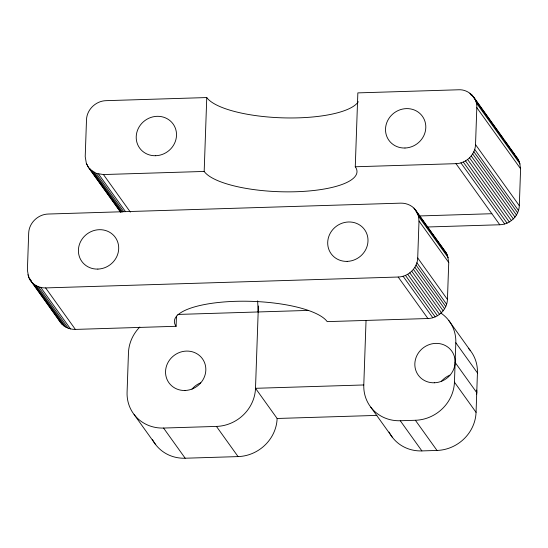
<?xml version="1.0" encoding="UTF-8"?>
<svg xmlns="http://www.w3.org/2000/svg" width="548" height="548" viewBox="0 0 548 548"><rect width="100%" height="100%" fill="white"/><g stroke="black" fill="none" stroke-linecap="round" stroke-linejoin="round"><path stroke-width="0.82" d="M176.1 326.293A77.309 22.605 2 0 1 235.428 301.332A77.309 22.605 2 0 1 327.183 321.628L427.913 318.518C438.037 318.278 447.127 309.668 447.442 299.461L448.737 262.519L447.545 255.491L446.524 253.361L415.494 209.905C412.055 205.377 406.383 203.034 400.766 203.144L48.224 214.035C38.1 214.268 29.01 222.885 28.688 233.092L27.4 270.034L28.592 277.055L29.606 279.192L60.643 322.642C64.082 327.17 69.754 329.512 75.371 329.41L176.1 326.293L176.456 316.107M355.268 166.77L357.851 92.886L458.573 89.776C468.382 89.139 477.452 97.743 476.815 107.661L475.527 144.603C475.205 154.81 466.115 163.427 455.998 163.66L355.268 166.77A77.309 22.605 2 0 1 295.941 191.738A77.309 22.605 2 0 1 204.178 171.442L206.76 97.558L106.031 100.668C95.914 100.901 86.824 109.518 86.502 119.724L85.214 156.666L86.406 163.688L88.721 167.791L120.635 211.912M258.382 305.996L255.505 388.306L277.13 418.48L376.887 415.398M468.389 348.275A38.655 36.058 -35.6 0 1 477.438 372.928L476.061 412.336A38.655 36.058 -35.6 0 1 437.003 450.442L421.892 450.915L400.273 420.741A38.655 36.058 -35.6 0 1 363.79 384.963L366.043 320.491M29.606 279.192C32.764 284.864 39.223 288.111 45.642 287.919L398.184 277.028C408.301 276.795 417.398 268.178 417.713 257.971L419.001 221.029L418.528 216.268L415.494 209.905M476.061 412.336L454.443 382.161L455.82 342.76A38.655 36.058 -35.6 0 0 440.77 312.99M427.125 227.002L499.776 224.762C509.9 224.522 518.99 215.912 519.312 205.706L520.6 168.763L519.408 161.735L515.524 155.872M90.29 169.558L96.277 173.367L103.456 174.552L204.178 171.442M419.213 215.96L491.864 213.713M177.785 314.442L308.476 310.408M363.79 384.963L255.505 388.306A38.655 36.058 -35.6 0 1 216.446 426.419L163.564 428.05A38.655 36.058 -35.6 0 1 127.081 392.279L128.458 352.871A38.655 36.058 -35.6 0 1 139.836 326.998M400.273 420.741L415.377 420.275A38.655 36.058 -35.6 0 0 454.443 382.161M152.378 439.38A38.655 36.058 -35.6 0 0 185.183 458.224L238.065 456.594A38.655 36.058 -35.6 0 0 277.13 418.48M473.308 96.537L518.394 159.605M471.739 94.77L477.212 102.408M478.212 103.798L498.111 131.568M499.105 132.959L503.585 139.206M504.578 140.596L509.058 146.843M510.051 148.234L514.531 154.481M475.623 100.64L519.408 161.735M469.937 93.235L471.431 95.318M476.342 102.901L520.12 164.003M476.815 107.661L520.6 168.763M475.527 144.603L519.312 205.706M474.719 149.405L518.497 210.507M473.842 151.721L517.627 212.816M472.671 153.919L516.456 215.022M471.232 155.968L515.017 217.07M469.54 157.838L513.325 218.94M467.629 159.489L511.407 220.591M465.526 160.893L509.311 221.995M463.272 162.03L507.058 223.132M460.902 162.879L504.687 223.981M455.998 163.66L499.776 224.762M413.932 208.137L425.823 224.735M426.81 226.119L431.269 232.338M432.262 233.722L446.524 253.361M417.816 214.008L447.545 255.491M418.528 216.268L448.257 257.759M419.001 221.029L448.737 262.519M417.713 257.971L447.442 299.461M416.905 262.773L446.634 304.263M416.028 265.088L445.757 306.572M414.863 267.287L444.592 308.777M413.418 269.335L443.147 310.826M448.798 320.512L470.417 350.679M411.726 271.205L441.455 312.696M409.815 272.856L439.544 314.346M407.712 274.26L437.441 315.751M455.82 342.76L477.438 372.928M405.458 275.397L435.187 316.888M403.095 276.247L432.824 317.737M398.184 277.028L427.913 318.518M455.128 362.461L476.753 392.635M415.377 420.275L437.003 450.442M370.811 407.212L392.43 437.386M103.456 174.552L130.356 212.09M98.585 174.072L125.458 211.569M96.277 173.367L123.643 211.555M94.098 172.367L122.457 211.946M92.091 171.092L121.444 212.055M86.406 163.688L87.399 165.078M89.886 168.551L91.379 170.633M95.359 176.189L96.852 178.271M100.832 183.827L102.325 185.909M106.305 191.464L108.292 194.239M87.42 165.825L120.567 212.227M216.446 426.419L238.065 456.594M163.564 428.05L185.183 458.224M45.642 287.919L75.371 329.41M134.102 414.528L155.721 444.695M40.778 287.44L70.507 328.93M38.463 286.741L68.192 328.225M36.284 285.741L66.013 327.225M27.88 274.795L28.866 276.178M34.277 284.46L64.006 325.944M28.592 277.055L31.565 281.206M35.031 286.049L36.024 287.426M44.943 299.872L46.923 302.64M50.395 307.483L52.375 310.25M55.841 315.086L56.834 316.47M32.476 282.926L62.205 324.409M60.643 322.642L58.657 319.258M257.642 300.866L258.177 311.963M191.992 389.155A20.619 19.235 -35.6 0 1 200.595 382.846M358.303 101.723A77.309 22.605 2 0 1 283.474 117.868A77.309 22.605 2 0 1 206.76 97.558M421.892 450.915A38.655 36.058 -35.6 0 1 389.08 432.064M476.671 390.066A20.619 19.235 -35.6 0 1 476.644 394.101M441.284 381.456A20.619 19.235 -35.6 0 1 449.887 375.14M184.998 390.484A20.619 19.235 -35.6 0 0 203.479 360.392A20.619 19.235 -35.6 0 0 168.585 361.475A20.619 19.235 -35.6 0 0 184.998 390.484M404.972 148.015A20.619 19.235 -35.6 0 0 423.453 117.923A20.619 19.235 -35.6 0 0 388.559 118.998A20.619 19.235 -35.6 0 0 404.972 148.015M155.68 155.721A20.619 19.235 -35.6 0 0 174.154 125.622A20.619 19.235 -35.6 0 0 139.261 126.704A20.619 19.235 -35.6 0 0 155.68 155.721M434.297 382.785A20.619 19.235 -35.6 0 0 452.778 352.693A20.619 19.235 -35.6 0 0 417.884 353.768A20.619 19.235 -35.6 0 0 434.297 382.785M97.866 269.089A20.619 19.235 -35.6 0 0 116.34 238.99A20.619 19.235 -35.6 0 0 81.453 240.072A20.619 19.235 -35.6 0 0 97.866 269.089M347.165 261.382A20.619 19.235 -35.6 0 0 365.639 231.29A20.619 19.235 -35.6 0 0 330.745 232.366A20.619 19.235 -35.6 0 0 347.165 261.382"/></g></svg>
